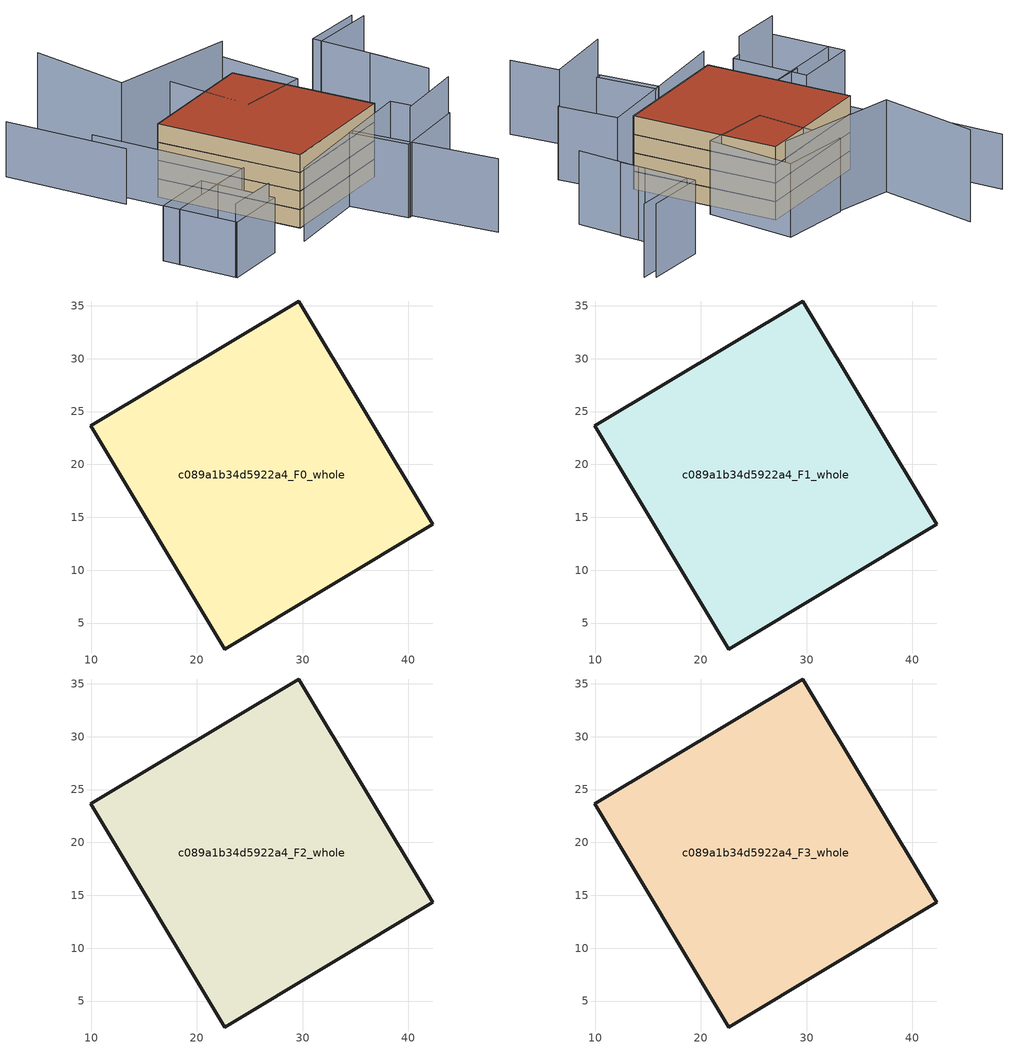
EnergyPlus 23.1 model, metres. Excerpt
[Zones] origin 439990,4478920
c089a1b34d5922a4_F0_whole
 floor ground (EU_floor_Construction): 42.3,14.34 29.65,35.46 9.96,23.66 22.6,2.54 z0
 wall outside (EU_wall_Construction): 22.6,2.54 9.96,23.66 29.65,35.46 42.3,14.34 22.6,2.54 z0:3
c089a1b34d5922a4_F1_whole
 floor to c089a1b34d5922a4_F0_whole (EU_floor_Construction): 42.3,14.34 29.65,35.46 9.95,23.66 22.6,2.54 z3
 wall outside (EU_wall_Construction): 22.6,2.54 9.96,23.66 29.65,35.46 42.3,14.34 22.6,2.54 z3:6
c089a1b34d5922a4_F2_whole
 floor to c089a1b34d5922a4_F1_whole (EU_floor_Construction): 42.3,14.34 29.65,35.46 9.95,23.66 22.6,2.54 z6
 wall outside (EU_wall_Construction): 22.6,2.54 9.96,23.66 29.65,35.46 42.3,14.34 22.6,2.54 z6:9
c089a1b34d5922a4_F3_whole
 floor to c089a1b34d5922a4_F2_whole (EU_floor_Construction): 42.3,14.34 29.65,35.46 9.95,23.66 22.6,2.54 z9
 wall outside (EU_wall_Construction): 22.6,2.54 9.96,23.66 29.65,35.46 42.3,14.34 22.6,2.54 z9:12
 roof outside (EU_roof_Construction): 29.65,35.46 42.3,14.34 22.6,2.54 9.96,23.66 z12
shading: 4.63,-9.34 12.93,-4.91 / 20.53,-2.31 34.03,6.71 / 34.03,6.71 47.67,-13.72 / 56.18,22.22 50.99,33.01 / 52.98,29.15 46.76,40.87 / 46.76,40.87 56.36,45.97 / 57.91,45.02 47.46,39.54 / 33.27,6.2 44.73,13.83 / 44.73,13.83 50.29,5.49 / 50.29,5.49 38.83,-2.15 / 38.83,-2.15 33.27,6.2 / 37.08,28.55 25.67,23.56 / 25.67,23.56 19.62,37.41 / 19.62,37.41 31.03,42.4 / 31.03,42.4 37.08,28.55 z0:12; 7.97,4.07 16.28,8.57 / 2.82,31.03 15.84,8.34 / 15.84,8.34 -0.23,-0.88 / -5.92,41.93 4.51,23.69 / 4.76,-9.59 -1.64,1.58 / -1.64,1.58 8.12,7.18 / 8.12,7.18 14.53,-3.99 / 14.53,-3.99 4.76,-9.59 z0:9; 39.14,-1.94 50,5.48 z0:18; 30.86,40.59 9.62,33.98 / 9.62,33.98 4.5,50.46 z0:15
[Building]
EU S2 Campaign: North Axis=0; Terrain=City; Solar Distribution=FullExterior
[Site:Location]
Madrid: Latitude=40.5; Longitude=-3.5; Time Zone=1; Elevation=609
[SizingPeriod:WeatherFileDays]
AnnualSizingPeriod: Begin Month=1; Begin Day of Month=1; End Month=12; End Day of Month=31; Day of Week for Start Day=Monday; Use Weather File Daylight Saving Period=No; Use Weather File Rain and Snow Indicators=No
[MATERIAL]
EU_InternalMass_Material: Roughness=MediumRough; Thickness=0.1; Conductivity=1; Density=1800; Specific Heat=900; Thermal Absorptance=0.9; Solar Absorptance=0.7; Visible Absorptance=0.7
[MATERIAL:NOMASS] Roughness=MediumRough; Thermal Absorptance=0.9; Solar Absorptance=0.7; Visible Absorptance=0.7
Name | Thermal Resistance
EU_wall_NoMass | 0.459673
EU_roof_NoMass | 0.495815
EU_floor_NoMass | 0.788942
[CONSTRUCTION]
EU_wall_Construction: EU_wall_NoMass
EU_roof_Construction: EU_roof_NoMass
EU_floor_Construction: EU_floor_NoMass
EU_InternalMass_Construction: EU_InternalMass_Material
[ZONE] Type=1; Multiplier=1; Ceiling Height=autocalculate; Volume=1695.09; Floor Area=autocalculate; Part of Total Floor Area=Yes
c089a1b34d5922a4_F0_whole; c089a1b34d5922a4_F1_whole; c089a1b34d5922a4_F2_whole; c089a1b34d5922a4_F3_whole
[INTERNALMASS] Construction=EU_InternalMass_Construction; Surface Area=565.031
Name | Zone or ZoneList
c089a1b34d5922a4_F0_whole_EU_InternalMass | c089a1b34d5922a4_F0_whole
c089a1b34d5922a4_F1_whole_EU_InternalMass | c089a1b34d5922a4_F1_whole
c089a1b34d5922a4_F2_whole_EU_InternalMass | c089a1b34d5922a4_F2_whole
c089a1b34d5922a4_F3_whole_EU_InternalMass | c089a1b34d5922a4_F3_whole
[OTHEREQUIPMENT] Fuel Type=Electricity; Design Level Calculation Method=Watts/Area; Power per Zone Floor Area=1; Fraction Latent=0; Fraction Radiant=0; Fraction Lost=0; Carbon Dioxide Generation Rate=0; EndUse Subcategory=EU_Step8_InternalGains
Name | Zone or ZoneList or Space or SpaceList | Schedule
EU_Step8_InternalGain_c089a1b34d5922a4_F0_whole_f000 | c089a1b34d5922a4_F0_whole | EU_Step8_GainSchedule_c089a1b34d5922a4_F0_whole_f000
EU_Step8_InternalGain_c089a1b34d5922a4_F1_whole_f000 | c089a1b34d5922a4_F1_whole | EU_Step8_GainSchedule_c089a1b34d5922a4_F1_whole_f000
EU_Step8_InternalGain_c089a1b34d5922a4_F2_whole_f000 | c089a1b34d5922a4_F2_whole | EU_Step8_GainSchedule_c089a1b34d5922a4_F2_whole_f000
EU_Step8_InternalGain_c089a1b34d5922a4_F3_whole_f000 | c089a1b34d5922a4_F3_whole | EU_Step8_GainSchedule_c089a1b34d5922a4_F3_whole_f000
[ZONEVENTILATION:DESIGNFLOWRATE] Schedule=EU_AlwaysOn; Design Flow Rate Calculation Method=AirChanges/Hour; Air Changes per Hour=0.719161; Ventilation Type=Natural; Fan Pressure Rise=0; Fan Total Efficiency=1; Constant Term Coefficient=1; Temperature Term Coefficient=0; Velocity Term Coefficient=0; Velocity Squared Term Coefficient=0; Minimum Indoor Temperature=-100; Maximum Indoor Temperature=100; Delta Temperature=-100; Minimum Outdoor Temperature=-100; Maximum Outdoor Temperature=100; Maximum Wind Speed=40
Name | Zone or ZoneList or Space or SpaceList
EU_ConstantAir_c089a1b34d5922a4_F0_whole | c089a1b34d5922a4_F0_whole
EU_ConstantAir_c089a1b34d5922a4_F1_whole | c089a1b34d5922a4_F1_whole
EU_ConstantAir_c089a1b34d5922a4_F2_whole | c089a1b34d5922a4_F2_whole
EU_ConstantAir_c089a1b34d5922a4_F3_whole | c089a1b34d5922a4_F3_whole
[HVACTEMPLATE:THERMOSTAT] Constant Heating Setpoint=20; Constant Cooling Setpoint=50
EU_HeatOnly_c089a1b34d5922a4_F0_whole; EU_HeatOnly_c089a1b34d5922a4_F1_whole; EU_HeatOnly_c089a1b34d5922a4_F2_whole; EU_HeatOnly_c089a1b34d5922a4_F3_whole
[HVACTEMPLATE:ZONE:IDEALLOADSAIRSYSTEM] System Availability Schedule=EU_AlwaysOn; Maximum Heating Supply Air Temperature=50; Minimum Cooling Supply Air Temperature=13; Maximum Heating Supply Air Humidity Ratio=0.0156; Minimum Cooling Supply Air Humidity Ratio=0.0077; Heating Limit=NoLimit; Cooling Limit=NoLimit; Heating Availability Schedule=EU_AlwaysOn; Cooling Availability Schedule=EU_CoolingOff; Dehumidification Control Type=ConstantSensibleHeatRatio; Cooling Sensible Heat Ratio=0.7; Dehumidification Setpoint=60; Humidification Control Type=None; Humidification Setpoint=30; Outdoor Air Method=None; Outdoor Air Flow Rate per Person=0.00944; Outdoor Air Flow Rate per Zone Floor Area=0; Outdoor Air Flow Rate per Zone=0; Demand Controlled Ventilation Type=None; Outdoor Air Economizer Type=NoEconomizer; Heat Recovery Type=None; Sensible Heat Recovery Effectiveness=0.7; Latent Heat Recovery Effectiveness=0.65
Name | Template Thermostat
c089a1b34d5922a4_F0_whole | EU_HeatOnly_c089a1b34d5922a4_F0_whole
c089a1b34d5922a4_F1_whole | EU_HeatOnly_c089a1b34d5922a4_F1_whole
c089a1b34d5922a4_F2_whole | EU_HeatOnly_c089a1b34d5922a4_F2_whole
c089a1b34d5922a4_F3_whole | EU_HeatOnly_c089a1b34d5922a4_F3_whole
[SIZING:ZONE] Zone Cooling Design Supply Air Temperature Input Method=SupplyAirTemperature; Zone Cooling Design Supply Air Temperature=13; Zone Heating Design Supply Air Temperature Input Method=SupplyAirTemperature; Zone Heating Design Supply Air Temperature=50; Zone Cooling Design Supply Air Humidity Ratio=0.008; Zone Heating Design Supply Air Humidity Ratio=0.008; Cooling Design Air Flow Method=DesignDay; Cooling Design Air Flow Rate=0; Cooling Minimum Air Flow per Zone Floor Area=0.000762; Cooling Minimum Air Flow=0; Cooling Minimum Air Flow Fraction=0.2; Heating Design Air Flow Method=DesignDay; Heating Design Air Flow Rate=0; Heating Maximum Air Flow per Zone Floor Area=0.002032; Heating Maximum Air Flow=0.141576; Heating Maximum Air Flow Fraction=0.3; Account for Dedicated Outdoor Air System=No; Dedicated Outdoor Air System Control Strategy=NeutralSupplyAir; Dedicated Outdoor Air Low Setpoint Temperature for Design=autosize; Dedicated Outdoor Air High Setpoint Temperature for Design=autosize; Zone Load Sizing Method=Sensible Load Only No Latent Load; Zone Latent Cooling Design Supply Air Humidity Ratio Input Method=HumidityRatioDifference; Zone Cooling Design Supply Air Humidity Ratio Difference=0.005; Zone Latent Heating Design Supply Air Humidity Ratio Input Method=HumidityRatioDifference; Zone Humidification Design Supply Air Humidity Ratio Difference=0.005
c089a1b34d5922a4_F0_whole; c089a1b34d5922a4_F1_whole; c089a1b34d5922a4_F2_whole; c089a1b34d5922a4_F3_whole
[SCHEDULE:CONSTANT]
Name | Hourly Value
EU_AlwaysOn | 1
EU_CoolingOff | 0
[SCHEDULE:FILE] Column Number=1; Rows to Skip at Top=0; Number of Hours of Data=8760; Column Separator=Comma; Interpolate to Timestep=No; Minutes per Item=60; Adjust Schedule for Daylight Savings=Yes
Name | File
EU_Step8_GainSchedule_c089a1b34d5922a4_F0_whole_f000 | ../../schedules/c089a1b34d5922a4/c089a1b34d5922a4_F0_whole_f000_gain.csv
EU_Step8_GainSchedule_c089a1b34d5922a4_F1_whole_f000 | ../../schedules/c089a1b34d5922a4/c089a1b34d5922a4_F1_whole_f000_gain.csv
EU_Step8_GainSchedule_c089a1b34d5922a4_F2_whole_f000 | ../../schedules/c089a1b34d5922a4/c089a1b34d5922a4_F2_whole_f000_gain.csv
EU_Step8_GainSchedule_c089a1b34d5922a4_F3_whole_f000 | ../../schedules/c089a1b34d5922a4/c089a1b34d5922a4_F3_whole_f000_gain.csv
